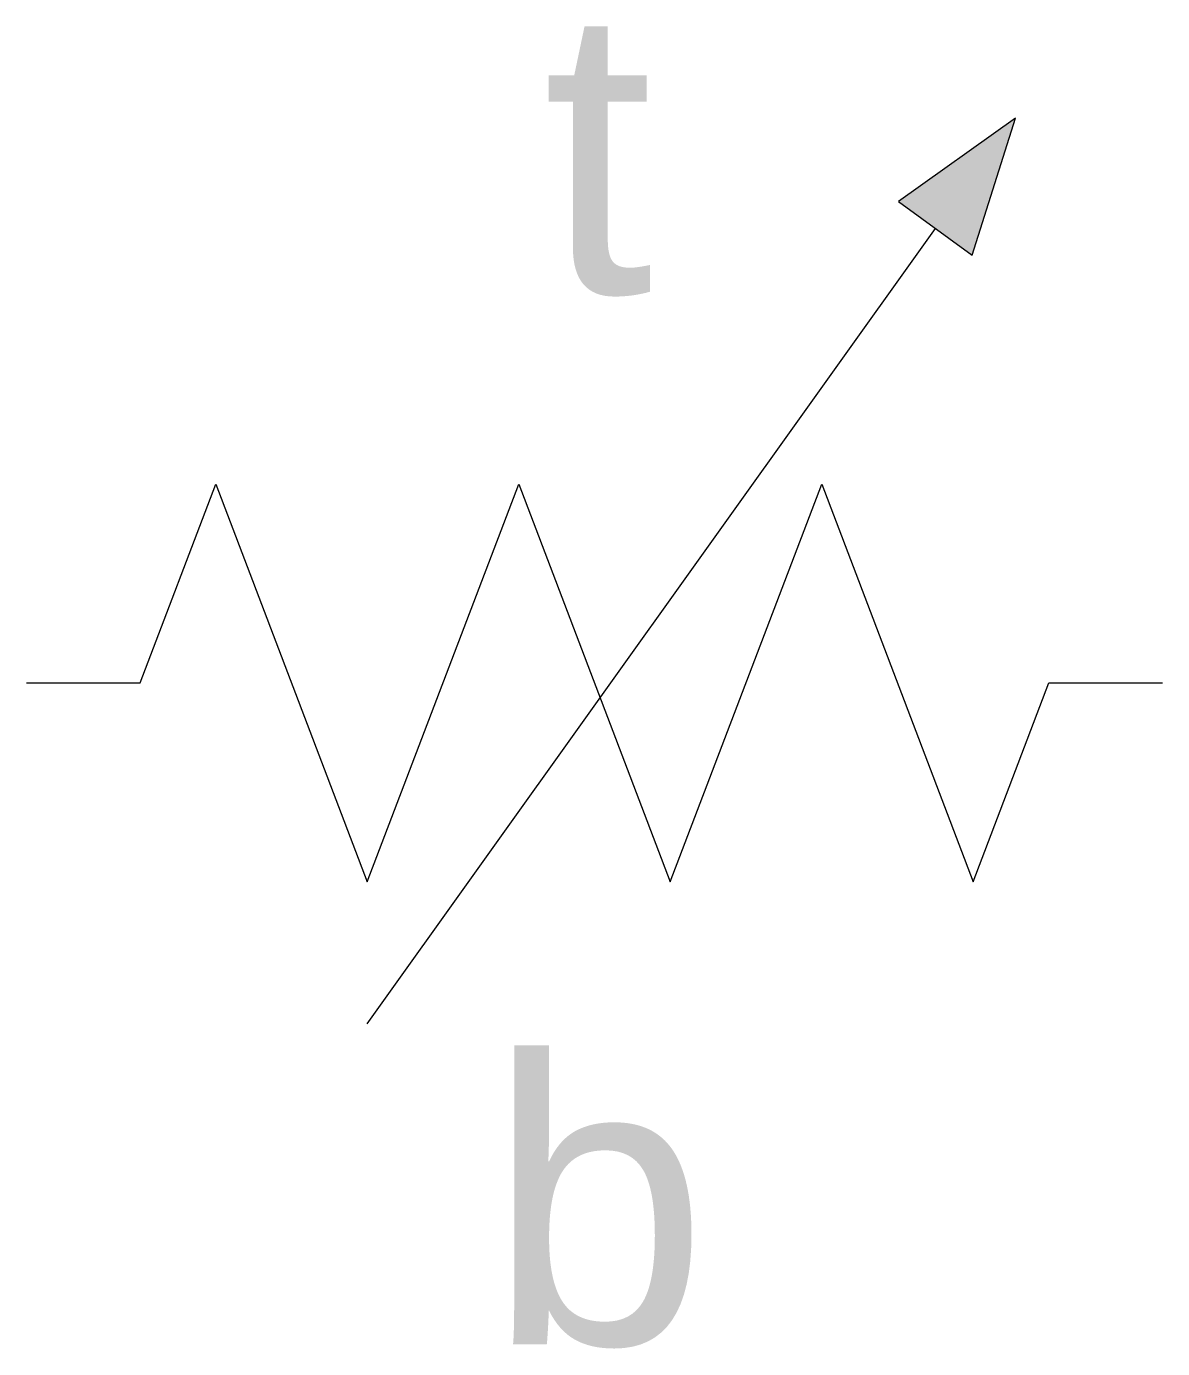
# Model space of a CAD drawing. Extents: x -5 to 5, y -5.9 to 5.8.
import ezdxf
from ezdxf.enums import TextEntityAlignment as Align

# ---------------------------------------------------------------- set-up
doc = ezdxf.new("R2010")
doc.units = 0
doc.layers.add('OBJECT', color=18, linetype='Continuous', lineweight=25, true_color=0x000000)
doc.styles.add('textstyle3', font='')
doc.styles.get('textstyle3').set_extended_font_data('Arial')

msp = doc.modelspace()

# ---------------------------------------------------------------- hatches: boundary and pattern name
at = {"layer": 'OBJECT', "lineweight": -2, "transparency": 33554687}
msp.add_hatch(color=0, dxfattribs=at).paths.add_polyline_path([(2.676, 4.235), (3.324, 3.765), (3.705, 4.971)], flags=0)

# ---------------------------------------------------------------- linework, layer by layer
at = {"layer": 'OBJECT', "color": 0, "lineweight": -2}
for p, q in [((3.705, 4.971), (2.676, 4.235)), ((3.324, 3.765), (3.705, 4.971)), ((2.676, 4.235), (3.324, 3.765)), ((-2, -3), (3, 4))]:
    msp.add_line(p, q, dxfattribs=at)
at = {"layer": 'OBJECT', "color": 0, "linetype": 'Continuous', "lineweight": -2}
for p, q in [((-4, 0), (-3.333, 1.75)), ((-3.333, 1.75), (-2, -1.75)), ((-2, -1.75), (-0.667, 1.75)), ((-0.667, 1.75), (0.667, -1.75)), ((0.667, -1.75), (2, 1.75)), ((2, 1.75), (3.333, -1.75)), ((-5, 0), (-4, 0)), ((3.333, -1.75), (4, 0)), ((4, 0), (5, 0))]:
    msp.add_line(p, q, dxfattribs=at)

# ---------------------------------------------------------------- texts
at = {"color": 0, "lineweight": -2, "style": 'textstyle3'}
msp.add_attdef('t', text='', height=2.5, dxfattribs=at).set_placement((0.029, 2.678), align=Align.BOTTOM_CENTER)
msp.add_attdef('b', text='', height=2.5, dxfattribs=at).set_placement((0.029, -3.322), align=Align.TOP_CENTER)

doc.saveas('drawing.dxf')
